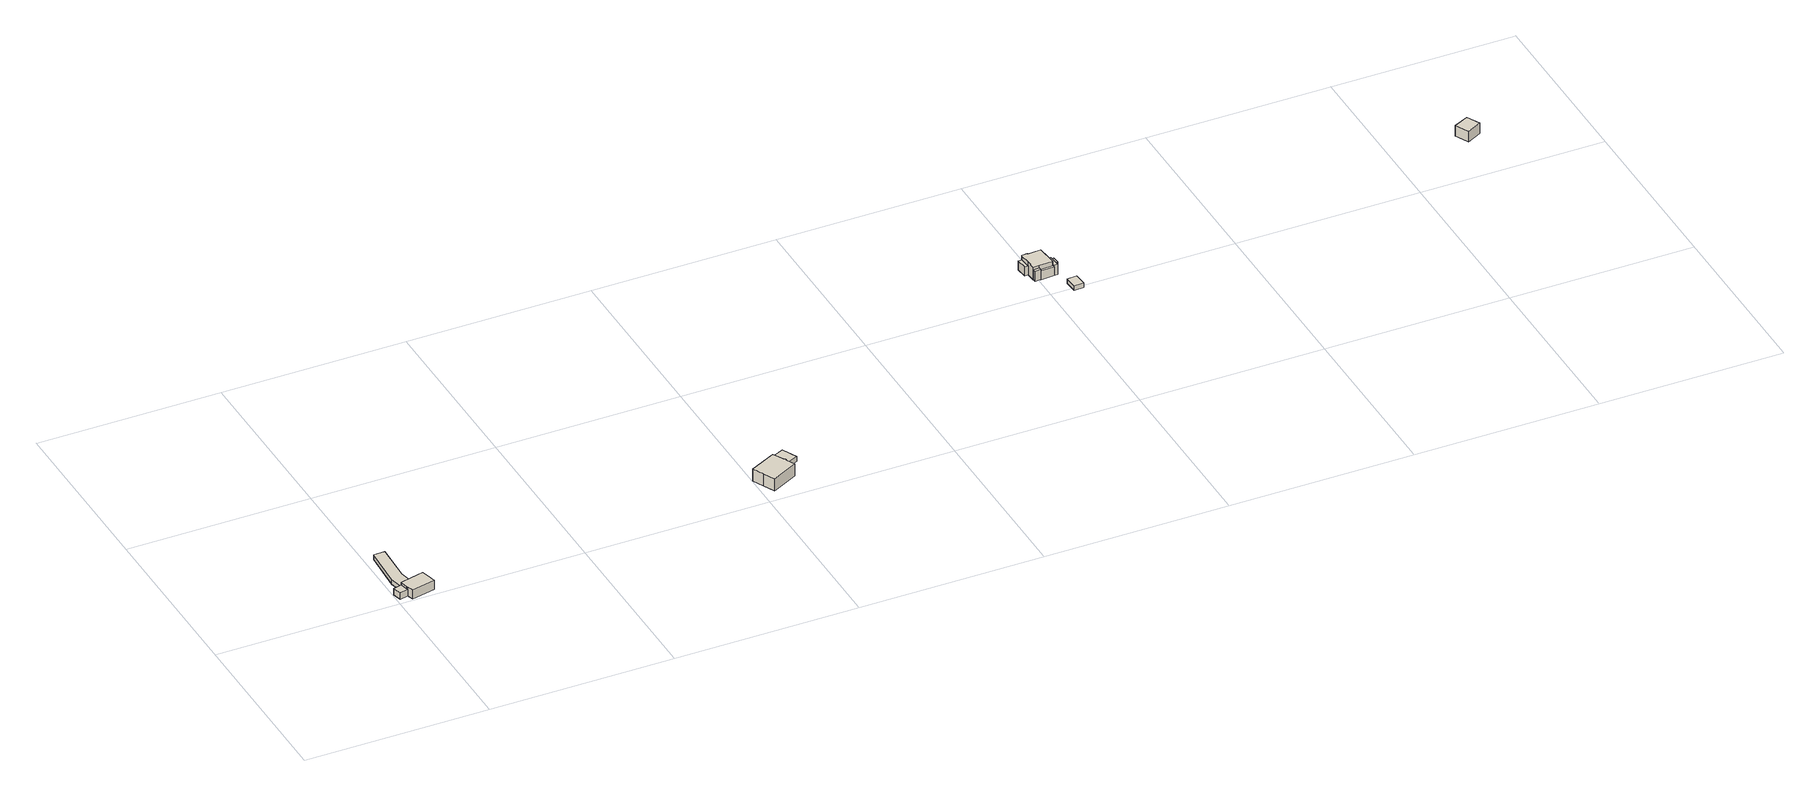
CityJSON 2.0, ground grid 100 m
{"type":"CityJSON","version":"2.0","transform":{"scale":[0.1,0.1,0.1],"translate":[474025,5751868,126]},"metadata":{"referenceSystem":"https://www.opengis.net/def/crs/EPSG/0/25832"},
"CityObjects":{
"building1":{"type":"Building","attributes":{"Gemeindeschluessel":"05754036","function":"31001_1010"},"address":[{"country":"Germany","locality":"Schloß Holte-Stukenbrock","thoroughfareNumber":"19","thoroughfareName":"Bielefelder Straße"}],"children":["building1-1","building1-2"]},
"building1-1":{"type":"BuildingPart","attributes":{"BezugspunktDach":"2000","measuredHeight":6.82},"parents":["building1"],"geometry":[{"type":"Solid","lod":"1","boundaries":[[[[0,1,2,3,4,5,6,7]],[[8,9,10,11,12,13,14,15]],[[8,15,7,6]],[[9,8,6,5]],[[10,9,5,4]],[[11,10,4,3]],[[12,11,3,2]],[[13,12,2,1]],[[14,13,1,0]],[[15,14,0,7]]]]}]},
"building1-2":{"type":"BuildingPart","attributes":{"BezugspunktDach":"2000","measuredHeight":3.75},"parents":["building1"],"geometry":[{"type":"Solid","lod":"1","boundaries":[[[[16,17,18,19]],[[20,21,12,10]],[[20,10,19,18]],[[21,20,18,17]],[[12,21,17,16]],[[10,12,16,19]]]]}]},
"building2":{"type":"Building","attributes":{"Gemeindeschluessel":"05754036","BezugspunktDach":"2000","function":"31001_9998","measuredHeight":2.96},"address":[{"country":"Germany","locality":"Schloß Holte-Stukenbrock","thoroughfareNumber":"19","thoroughfareName":"Bielefelder Straße"}],"geometry":[{"type":"Solid","lod":"1","boundaries":[[[[22,23,24,25,26,27]],[[12,28,29,30,31,13]],[[12,13,27,26]],[[28,12,26,25]],[[29,28,25,24]],[[30,29,24,23]],[[31,30,23,22]],[[13,31,22,27]]]]}]},
"building3":{"type":"Building","attributes":{"Gemeindeschluessel":"05754036","BezugspunktDach":"2000","function":"31001_1010","measuredHeight":10.34},"address":[{"country":"Germany","locality":"Schloß Holte-Stukenbrock","thoroughfareNumber":"23","thoroughfareName":"Bielefelder Straße"}],"geometry":[{"type":"Solid","lod":"1","boundaries":[[[[32,33,34,35,36,37,38,39,40,41]],[[42,43,44,45,46,47,48,49,50,51]],[[42,51,41,40]],[[43,42,40,39]],[[44,43,39,38]],[[45,44,38,37]],[[46,45,37,36]],[[47,46,36,35]],[[48,47,35,34]],[[49,48,34,33]],[[50,49,33,32]],[[51,50,32,41]]]]}]},
"building4":{"type":"Building","attributes":{"Gemeindeschluessel":"05754036","BezugspunktDach":"2000","function":"31001_9998","measuredHeight":3},"address":[{"country":"Germany","locality":"Schloß Holte-Stukenbrock","thoroughfareNumber":"23","thoroughfareName":"Bielefelder Straße"}],"geometry":[{"type":"Solid","lod":"1","boundaries":[[[[52,53,54,55]],[[56,57,58,59]],[[56,59,55,54]],[[57,56,54,53]],[[58,57,53,52]],[[59,58,52,55]]]]}]},
"building5":{"type":"Building","attributes":{"Gemeindeschluessel":"05754036","BezugspunktDach":"2000","function":"51009_1610","measuredHeight":6.76},"address":[{"country":"Germany"}],"geometry":[{"type":"Solid","lod":"1","boundaries":[[[[60,61,62,63]],[[64,65,66,67]],[[64,67,63,62]],[[65,64,62,61]],[[66,65,61,60]],[[67,66,60,63]]]]}]},
"building6":{"type":"Building","attributes":{"Gemeindeschluessel":"05754036","function":"31001_1010"},"address":[{"country":"Germany","locality":"Schloß Holte-Stukenbrock","thoroughfareNumber":"25","thoroughfareName":"Bielefelder Straße"}],"children":["building6-1","building6-2","building6-3","building6-4","building6-5"]},
"building6-1":{"type":"BuildingPart","attributes":{"BezugspunktDach":"2000","measuredHeight":10.73},"parents":["building6"],"geometry":[{"type":"Solid","lod":"1","boundaries":[[[[68,69,70,71,72,73,74,75,76,77,78]],[[79,80,81,82,83,84,85,86,87,88,89]],[[79,89,78,77]],[[80,79,77,76]],[[81,80,76,75]],[[82,81,75,74]],[[83,82,74,73]],[[84,83,73,72]],[[85,84,72,71]],[[86,85,71,70]],[[87,86,70,69]],[[88,87,69,68]],[[89,88,68,78]]]]}]},
"building6-2":{"type":"BuildingPart","attributes":{"BezugspunktDach":"2000","measuredHeight":5.2},"parents":["building6"],"geometry":[{"type":"Solid","lod":"1","boundaries":[[[[90,91,92,93]],[[94,81,80,95]],[[94,95,93,92]],[[81,94,92,91]],[[80,81,91,90]],[[95,80,90,93]]]]}]},
"building6-3":{"type":"BuildingPart","attributes":{"BezugspunktDach":"2000","measuredHeight":7.13},"parents":["building6"],"geometry":[{"type":"Solid","lod":"1","boundaries":[[[[96,97,98,99,100]],[[95,79,101,102,103]],[[95,103,100,99]],[[79,95,99,98]],[[101,79,98,97]],[[102,101,97,96]],[[103,102,96,100]]]]}]},
"building6-4":{"type":"BuildingPart","attributes":{"BezugspunktDach":"2000","measuredHeight":5.2},"parents":["building6"],"geometry":[{"type":"Solid","lod":"1","boundaries":[[[[104,105,106,107]],[[108,109,84,83]],[[108,83,107,106]],[[109,108,106,105]],[[84,109,105,104]],[[83,84,104,107]]]]}]},
"building6-5":{"type":"BuildingPart","attributes":{"BezugspunktDach":"2000","measuredHeight":4.55},"address":[{"country":"Germany","locality":"Schloß Holte-Stukenbrock","thoroughfareNumber":"25","thoroughfareName":"Bielefelder Straße"}],"parents":["building6"],"geometry":[{"type":"Solid","lod":"1","boundaries":[[[[110,111,112,113]],[[114,115,116,117]],[[114,117,113,112]],[[115,114,112,111]],[[116,115,111,110]],[[117,116,110,113]]]]}]},
"building7":{"type":"Building","attributes":{"Gemeindeschluessel":"05754036","BezugspunktDach":"2000","function":"31001_9998","measuredHeight":2.63},"address":[{"country":"Germany","locality":"Schloß Holte-Stukenbrock","thoroughfareNumber":"25","thoroughfareName":"Bielefelder Straße"}],"geometry":[{"type":"Solid","lod":"1","boundaries":[[[[118,119,120,121]],[[122,123,124,125]],[[122,125,121,120]],[[123,122,120,119]],[[124,123,119,118]],[[125,124,118,121]]]]}]},
"building8":{"type":"Building","attributes":{"Gemeindeschluessel":"05754036","BezugspunktDach":"2000","function":"31001_2724","measuredHeight":8.31},"address":[{"country":"Germany","locality":"Schloß Holte-Stukenbrock","thoroughfareNumber":"14","thoroughfareName":"Bielefelder Straße"}],"geometry":[{"type":"Solid","lod":"1","boundaries":[[[[126,127,128,129]],[[130,131,132,133]],[[130,133,129,128]],[[131,130,128,127]],[[132,131,127,126]],[[133,132,126,129]]]]}]}
},
"vertices":[
[185,125,57],[118,109,57],[53,94,57],[63,51,57],[65,44,57],[73,9,57],[205,39,57],[195,82,57],[205,39,4],[73,9,4],[65,44,4],[63,51,4],[53,94,4],[118,109,4],[185,125,4],[195,82,4],
[53,94,42],[7,81,42],[18,33,42],[65,44,42],[18,33,4],[7,81,4],
[101,189,33],[109,396,33],[49,395,33],[37,167,33],[53,94,33],[118,109,33],[37,167,4],[49,395,4],[109,396,4],[101,189,4],
[2137,248,90],[1994,177,90],[2024,116,90],[2054,56,90],[2198,127,90],[2172,178,90],[2177,180,90],[2174,187,90],[2169,185,90],[2167,188,90],[2169,185,18],[2174,187,18],[2177,180,18],[2172,178,18],[2198,127,18],[2054,56,18],[2024,116,18],[1994,177,18],[2137,248,18],[2167,188,18],
[2220,315,49],[2160,288,49],[2198,206,49],[2258,233,49],[2198,206,19],[2160,288,19],[2220,315,19],[2258,233,19],
[3995,1114,92],[3963,1112,92],[3964,1095,92],[3997,1098,92],[3964,1095,33],[3963,1112,33],[3995,1114,33],[3997,1098,33],
[3988,1228,105],[3987,1232,105],[3958,1230,105],[3958,1226,105],[3956,1226,105],[3960,1165,105],[3963,1112,105],[3995,1114,105],[4070,1119,105],[4066,1170,105],[4061,1233,105],[4066,1170,30],[4070,1119,30],[3995,1114,30],[3963,1112,30],[3960,1165,30],[3956,1226,30],[3958,1226,30],[3958,1230,30],[3987,1232,30],[3988,1228,30],[4061,1233,30],
[4070,1119,82],[3995,1114,82],[3997,1098,82],[4071,1103,82],[3997,1098,30],[4071,1103,30],
[4088,1132,91],[4085,1171,91],[4066,1170,91],[4071,1103,91],[4090,1105,91],[4085,1171,30],[4088,1132,30],[4090,1105,30],
[3956,1226,82],[3935,1224,82],[3940,1164,82],[3960,1165,82],[3940,1164,30],[3935,1224,30],
[4101,1172,82],[4085,1171,82],[4088,1132,82],[4105,1133,82],[4088,1132,37],[4085,1171,37],[4101,1172,37],[4105,1133,37],
[4150,1016,60],[4097,1012,60],[4102,942,60],[4156,946,60],[4102,942,33],[4097,1012,33],[4150,1016,33],[4156,946,33],
[6425,1358,98],[6345,1319,98],[6381,1247,98],[6460,1287,98],[6381,1247,35],[6345,1319,35],[6425,1358,35],[6460,1287,35]
]}
